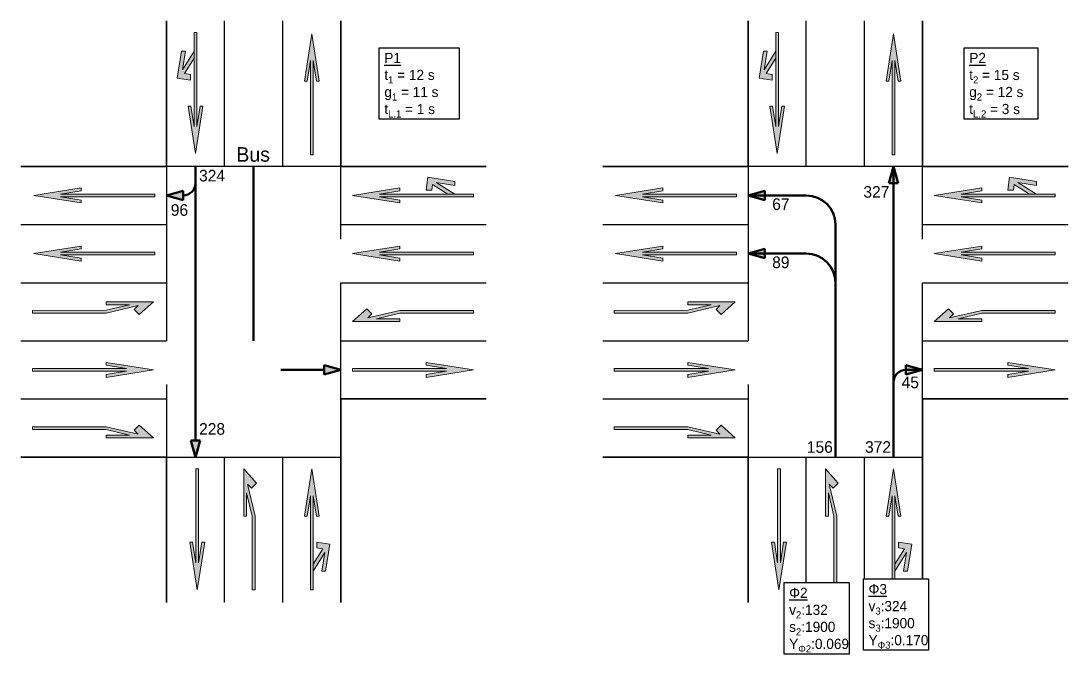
# Model space of a CAD drawing. Header units: metres. Extents: x 27 to 162, y 0 to 67.
# Drawn here: x 97.56 to 133.56, y 24.17 to 45.94 of the extents above; entities that cross this region are included whole.
import ezdxf
from ezdxf.enums import TextEntityAlignment as Align

# ---------------------------------------------------------------- set-up
doc = ezdxf.new("R2010")
doc.units = ezdxf.units.M
doc.linetypes.add('ACAD_ISO02W100', pattern=[15, 12, -3])
doc.layers.add('3_Beschriftung_Text', color=7, linetype='Continuous')
doc.layers.add('Kreuzung', color=254, linetype='Continuous', lineweight=50)
doc.layers.add('Phase 1', color=7, linetype='Continuous', lineweight=50)
doc.styles.add('Text 3.0 mm', font='cmunrm.ttf', dxfattribs={"height": 3})

# ---------------------------------------------------------------- blocks, each defined once
blk = doc.blocks.new('*U29')
h = blk.add_hatch(color=256)
h.dxf.hatch_style = 1
h.paths.add_polyline_path([(-0.075, 5.054), (-0.248, 3.95), (-0.4, 3.95), (0, 6.5), (0.4, 3.95), (0.248, 3.95), (0.075, 5.054), (0.075, 0), (-0.075, 0)])
edge = h.paths.add_edge_path()
edge.add_line((0.075, 1), (0.702, 2.01))
edge.add_line((0.702, 2.01), (0.54, 1))
edge.add_line((0.54, 1), (0.743, 1))
edge.add_line((0.743, 1), (0.975, 2.45))
edge.add_line((0.975, 2.45), (0.275, 2.55))
edge.add_line((0.275, 2.55), (0.275, 2.247))
edge.add_line((0.275, 2.247), (0.586, 2.203))
edge.add_line((0.586, 2.203), (0.075, 1.379))
h = blk.add_hatch(color=256)
h.dxf.hatch_style = 1
h.paths.add_polyline_path([(0.975, 2.45), (0.275, 2.55), (0.275, 2.247), (0.586, 2.203), (0.075, 1.379), (0.075, 1), (0.702, 2.01), (0.54, 1), (0.743, 1)])
at = {"lineweight": 15}
blk.add_lwpolyline([(-0.075, 5.054), (-0.248, 3.95), (-0.4, 3.95), (0, 6.5), (0.4, 3.95), (0.248, 3.95), (0.075, 5.054), (0.075, 0), (-0.075, 0)], close=True, dxfattribs=at)
blk.add_lwpolyline([(0.075, 1), (0.702, 2.01), (0.54, 1), (0.743, 1), (0.975, 2.45), (0.275, 2.55), (0.275, 2.247), (0.586, 2.203), (0.075, 1.379)], dxfattribs=at)
blk = doc.blocks.new('*U28')
h = blk.add_hatch(color=256)
h.dxf.hatch_style = 1
h.paths.add_polyline_path([(-0.4, 3.95), (0, 6.5), (0.4, 3.95), (0.248, 3.95), (0.075, 5.054), (0.075, 0), (-0.075, 0), (-0.075, 5.054), (-0.248, 3.95)])
at = {"lineweight": 15}
blk.add_lwpolyline([(-0.4, 3.95), (0, 6.5), (0.4, 3.95), (0.248, 3.95), (0.075, 5.054), (0.075, 0), (-0.075, 0), (-0.075, 5.054), (-0.248, 3.95)], close=True, dxfattribs=at)
blk = doc.blocks.new('*U30')
h = blk.add_hatch(color=256)
h.dxf.hatch_style = 1
h.paths.add_polyline_path([(-0.15, 5.733), (0.525, 6.5), (0.525, 3.95), (0.375, 3.95), (0.375, 5.208), (0.079, 3.95), (0.075, 0), (-0.075, 0), (-0.075, 3.95), (0.331, 5.674), (0.12, 5.463)])
at = {"lineweight": 15}
blk.add_lwpolyline([(-0.15, 5.733), (0.525, 6.5), (0.525, 3.95), (0.375, 3.95), (0.375, 5.208), (0.079, 3.95), (0.075, 0), (-0.075, 0), (-0.075, 3.95), (0.331, 5.674), (0.12, 5.463)], close=True, dxfattribs=at)
blk = doc.blocks.new('Kreuzung')
at = {"color": 7, "lineweight": 35}
for points in [[(-3, 5), (-3, 10)], [(3, 5), (3, 10)], [(-8, 5), (-3, 5)], [(3, 5), (8, 5)], [(3, -10), (3, -3), (8, -3)], [(-8, -5), (-3, -5)], [(-3, -10), (-3, -5)]]:
    blk.add_lwpolyline(points, dxfattribs=at)
at = {"color": 7, "linetype": 'ACAD_ISO02W100', "lineweight": 25, "ltscale": 0.5}
for points in [[(-1, 5), (-1, 10)], [(-8, 3), (-3, 3)], [(3, 3), (8, 3)], [(-8, -1), (-3, -1)], [(3, -1), (8, -1)], [(-8, -3), (-3, -3)], [(1, -10), (1, -5)]]:
    blk.add_lwpolyline(points, dxfattribs=at)
at = {"color": 7, "lineweight": 25}
for points in [[(1, 5), (1, 10)], [(-8, 1), (-3, 1)], [(3, 1), (8, 1)], [(-1, -10), (-1, -5)]]:
    blk.add_lwpolyline(points, dxfattribs=at)
at = {"color": 7, "linetype": 'ACAD_ISO02W100', "lineweight": 25, "ltscale": 0.5}
blk.add_lwpolyline([(-3, -5), (3, -5), (3, 5), (-3, 5)], close=True, dxfattribs=at)
at = {"yscale": 0.6400000000000001, "zscale": 0.6400000000000001}
for name, p, xscale, rotation in [('*U29', (-2, 9.6), 0.6400000000000001, 180), ('*U29', (7.56, 4), 0.6400000000000001, 90.00000000000001), ('*U28', (-3.4, 4), 0.6400000000000001, 90.00000000000001), ('*U28', (-3.4, 2), 0.6400000000000001, 90.00000000000001), ('*U28', (7.56, 2), 0.6400000000000001, 90.00000000000001), ('*U30', (-7.6, 0), -0.6400000000000001, 270), ('*U30', (7.56, 0), -0.6400000000000001, 90), ('*U28', (-7.6, -2), -0.6400000000000001, 270), ('*U28', (3.4, -2), -0.6400000000000001, 270), ('*U30', (-7.6, -4), 0.6400000000000001, 270), ('*U28', (-1.939, -5.4), -0.6400000000000001, 180)]:
    blk.add_blockref(name, p, dxfattribs=dict(at, xscale=xscale, rotation=rotation))
for name, p, xscale in [('*U28', (2, 5.4), 0.6400000000000001), ('*U29', (2, -9.56), 0.6400000000000001), ('*U30', (0, -9.56), -0.6400000000000001)]:
    blk.add_blockref(name, p, dxfattribs=dict(at, xscale=xscale))

msp = doc.modelspace()

# ---------------------------------------------------------------- hatches: boundary and pattern name
at = {"layer": 'Phase 1'}
h = msp.add_hatch(color=256, dxfattribs=at)
h.dxf.hatch_style = 1
h.paths.add_polyline_path([(127.5637, 40.9378), (127.4041, 40.3597), (127.7232, 40.3597)])
h = msp.add_hatch(color=256, dxfattribs=at)
h.dxf.hatch_style = 1
h.paths.add_polyline_path([(102.5637, 39.9378), (103.1417, 39.7782), (103.1417, 40.0973)])
h = msp.add_hatch(color=256, dxfattribs=at)
h.dxf.hatch_style = 1
h.paths.add_polyline_path([(122.5637, 39.9378), (123.1417, 39.7782), (123.1417, 40.0973)])
h = msp.add_hatch(color=256, dxfattribs=at)
h.dxf.hatch_style = 1
h.paths.add_polyline_path([(122.5637, 37.9378), (123.1417, 37.7782), (123.1417, 38.0973)])
h = msp.add_hatch(color=256, dxfattribs=at)
h.dxf.hatch_style = 1
h.paths.add_polyline_path([(108.5637, 33.9378), (107.9856, 34.0973), (107.9856, 33.7782)])
h = msp.add_hatch(color=256, dxfattribs=at)
h.dxf.hatch_style = 1
h.paths.add_polyline_path([(128.5637, 33.9378), (127.9856, 34.0973), (127.9856, 33.7782)])
h = msp.add_hatch(color=256, dxfattribs=at)
h.dxf.hatch_style = 1
h.paths.add_polyline_path([(103.5637, 30.9378), (103.7232, 31.5158), (103.4041, 31.5158)])

# ---------------------------------------------------------------- linework, layer by layer
for points in [[(103.5637, 40.9378), (103.5637, 31.5158)], [(127.5637, 40.9378), (127.4041, 40.3597)], [(127.5637, 30.9378), (127.5637, 40.9378)], [(127.5637, 40.9378), (127.7232, 40.3597)], [(127.4041, 40.3597), (127.7232, 40.3597)], [(102.5637, 39.9378), (103.1417, 40.0973)], [(103.1417, 39.7782), (103.1417, 40.0973)], [(122.5637, 39.9378), (123.1417, 40.0973)], [(123.1417, 39.7782), (123.1417, 40.0973)], [(102.5637, 39.9378), (103.1417, 39.7782)], [(124.5637, 39.9378), (122.5637, 39.9378)], [(122.5637, 39.9378), (123.1417, 39.7782)], [(125.5637, 38.9378), (125.5637, 30.9378)], [(122.5637, 37.9378), (123.1417, 38.0973)], [(124.5637, 37.9378), (122.5637, 37.9378)], [(122.5637, 37.9378), (123.1417, 37.7782)], [(123.1417, 37.7782), (123.1417, 38.0973)], [(108.5637, 33.9378), (107.9856, 34.0973)], [(107.9856, 34.0973), (107.9856, 33.7782)], [(108.5637, 33.9378), (107.9856, 33.7782)], [(128.5637, 33.9378), (127.9856, 34.0973)], [(127.9856, 34.0973), (127.9856, 33.7782)], [(127.9856, 33.9378), (128.5637, 33.9378)], [(128.5637, 33.9378), (127.9856, 33.7782)], [(103.5637, 30.9378), (103.4041, 31.5158)], [(103.7232, 31.5158), (103.4041, 31.5158)], [(103.5637, 30.9378), (103.7232, 31.5158)]]:
    msp.add_lwpolyline(points, dxfattribs=at)
at = {"layer": 'Phase 1', "linetype": 'ACAD_ISO02W100', "ltscale": 0.5, "flags": 128}
msp.add_lwpolyline([(105.5637, 40.9378), (105.5637, 34.9378, 0.4142136), (106.5637, 33.9378), (107.9856, 33.9378)], format="xyb", dxfattribs=at)
at = {"layer": 'Phase 1'}
for centre, radius, start, end in [((103.1417, 40.3597), 0.422, 270, 0), ((124.5637, 38.9378), 1, 0, 90), ((124.5637, 36.9378), 1, 0, 90), ((127.9856, 33.5158), 0.422, 90, 180)]:
    msp.add_arc(centre, radius, start, end, dxfattribs=at)

# ---------------------------------------------------------------- block references
at = {"layer": 'Kreuzung'}
for p in [(105.5637, 35.9378), (125.5637, 35.9378)]:
    msp.add_blockref('Kreuzung', p, dxfattribs=at)

# ---------------------------------------------------------------- texts
at = {"layer": '3_Beschriftung_Text', "style": 'Text 3.0 mm'}
msp.add_text('Bus', height=0.5, dxfattribs=at).set_placement((105.5474, 40.9474), align=Align.BOTTOM_CENTER)
at = {"layer": '3_Beschriftung_Text', "char_height": 0.35, "attachment_point": 5, "style": 'Text 3.0 mm', "bg_fill": 16, "box_fill_scale": 1.5, "bg_fill_color": 256, "bg_fill_transparency": 0}
for s, insert, width in [('\\A1;\\pxql;{\\LP1\\P}t{\\H0.7x;\\S^ 1;} = 12 s\\Pg{\\H0.7x;\\S^ 1;\\H1.42857x; = 11 s\\Pt\\H0.7x;\\S^ L,1;\\H1.42857x; = 1 s}', (111.257, 43.7275), 2.400884), ('\\A1;\\pxql;{\\LP2\\P}t{\\H0.7x;\\S^ 2;} = 15 s\\Pg{\\H0.7x;\\S^ 2;\\H1.42857x; = 12 s\\Pt\\H0.7x;\\S^ L,2;\\H1.42857x; = 3 s}', (131.257, 43.7275), 2.180607)]:
    msp.add_mtext(s, dxfattribs=dict(at, insert=insert, width=width))
at = {"layer": '3_Beschriftung_Text', "char_height": 0.4, "width": 1.883392, "attachment_point": 5, "style": 'Text 3.0 mm'}
for s, insert in [('\\A1;324', (104.1331, 40.616)), ('\\A1;327', (126.9737, 40.0562)), ('\\A1;96', (103.0124, 39.4342)), ('\\A1;67', (123.6895, 39.6356)), ('\\A1;89', (123.6895, 37.6356)), ('\\A1;45', (128.1399, 33.5067)), ('\\A1;228', (104.1349, 31.905)), ('\\A1;156', (125.0303, 31.2845)), ('\\A1;372', (127.0303, 31.2845))]:
    msp.add_mtext(s, dxfattribs=dict(at, insert=insert))

# ---------------------------------------------------------------- next in the draw order: texts
at = {"layer": '3_Beschriftung_Text', "char_height": 0.35, "width": 1.883392, "attachment_point": 5, "style": 'Text 3.0 mm', "bg_fill": 18, "box_fill_scale": 1.5, "bg_fill_color": 256, "bg_fill_transparency": 0}
for s, insert in [('\\A1;\\pxql;{\\LΦ3}\\Pv{\\H0.7x;\\S^ 3;}:324\\Ps{\\H0.7x;\\S^ 3;}:1900\\PY{\\H0.7x;\\S^ Φ3;\\H1.42857x;:0.170}', (127.6464, 25.4633)), ('\\A1;\\pxql;{\\LΦ2}\\Pv{\\H0.7x;\\S^ 2;}:132\\Ps{\\H0.7x;\\S^ 2;}:1900\\PY{\\H0.7x;\\S^ Φ2;\\H1.42857x;:0.069}', (124.9173, 25.335))]:
    msp.add_mtext(s, dxfattribs=dict(at, insert=insert))

doc.saveas('drawing.dxf')
